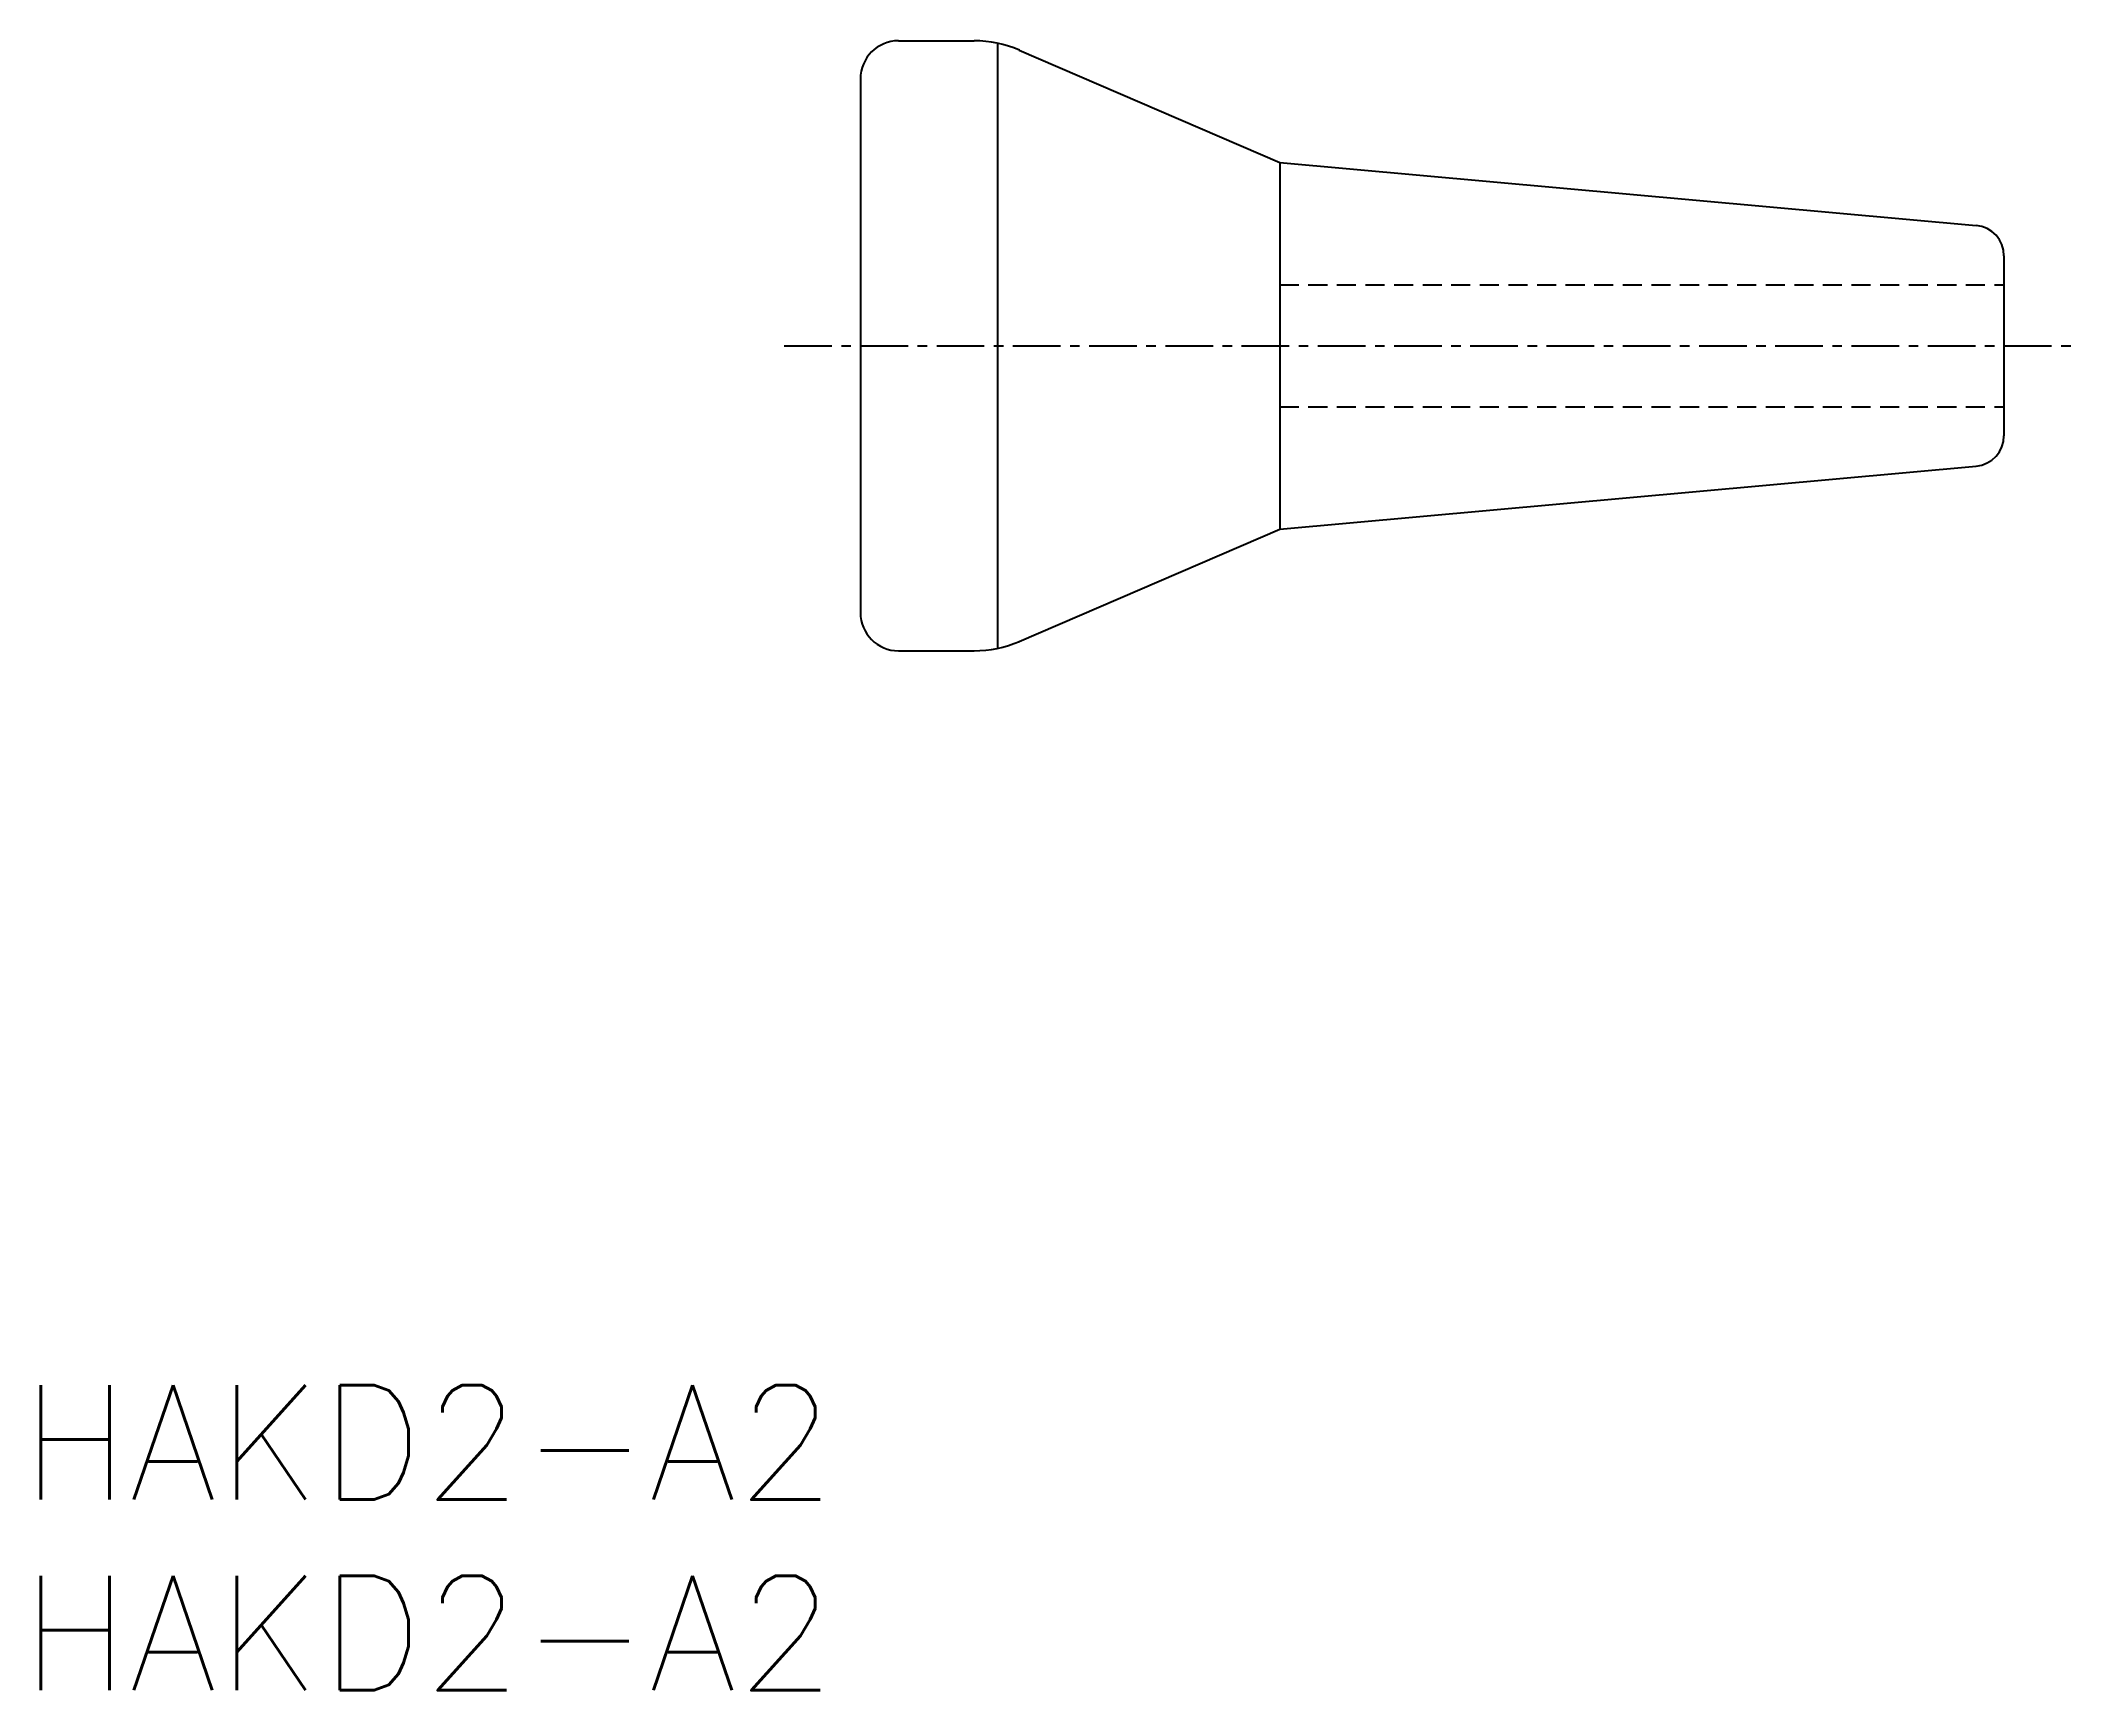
# Model space of a CAD drawing. Extents: x 0.5 to 54, y 0 to 43.3.
import ezdxf
from ezdxf.enums import TextEntityAlignment as Align

# ---------------------------------------------------------------- set-up
doc = ezdxf.new("R2010")
doc.units = 0
doc.linetypes.add('CENTER', pattern=[2, 1.25, -0.25, 0.25, -0.25])
doc.linetypes.add('DASHED', pattern=[0.75, 0.5, -0.25])
doc.layers.get('0').update_dxf_attribs({"linetype": 'CONTINUOUS'})
doc.layers.add('CENTER', color=1, linetype='CENTER')
doc.styles.get("Standard").update_dxf_attribs({"font": 'txt.shx', "bigfont": '@extfont2.shx'})

msp = doc.modelspace()

# ---------------------------------------------------------------- linework, layer by layer
at = {"color": 7, "linetype": 'CONTINUOUS'}
for p, q in [((23.017, 43.262), (24.998, 43.262)), ((25.617, 43.197), (25.617, 27.326)), ((26.185, 43.017), (33.017, 40.072)), ((22.017, 42.262), (22.017, 28.262)), ((22.017, 42.262), (22.017, 28.262)), ((22.017, 42.262), (22.017, 28.262)), ((33.017, 40.072), (33.017, 30.452)), ((33.017, 40.072), (51.289, 38.418)), ((52.017, 37.621), (52.017, 32.903)), ((33.017, 30.452), (51.289, 32.106)), ((26.185, 27.507), (33.017, 30.452)), ((23.017, 27.262), (24.998, 27.262))]:
    msp.add_line(p, q, dxfattribs=at)
at = {"color": 3, "linetype": 'DASHED'}
for p, q in [((33.017, 36.862), (52.017, 36.862)), ((33.017, 33.662), (52.017, 33.662))]:
    msp.add_line(p, q, dxfattribs=at)
at = {"color": 7, "linetype": 'CONTINUOUS'}
for centre, radius, start, end in [((23.017, 42.262), 1, 90, 180), ((24.998, 40.262), 3, 66.68, 90), ((51.217, 37.621), 0.8, 0, 84.8273), ((51.217, 32.903), 0.8, 275.1727, 0), ((23.017, 28.262), 1, 180, 270), ((24.998, 30.262), 3, 270, 293.32)]:
    msp.add_arc(centre, radius, start, end, dxfattribs=at)
at = {"layer": 'CENTER', "color": 1, "linetype": 'CENTER'}
msp.add_line((20.017, 35.262), (54.017, 35.262), dxfattribs=at)

# ---------------------------------------------------------------- texts
at = {"color": 7, "linetype": 'CONTINUOUS'}
for p in [(0, 6.5), (0, 1.5)]:
    msp.add_text('HAKD2-A2', height=3, dxfattribs=at).set_placement(p, align=Align.MIDDLE_LEFT)

doc.saveas('drawing.dxf')
